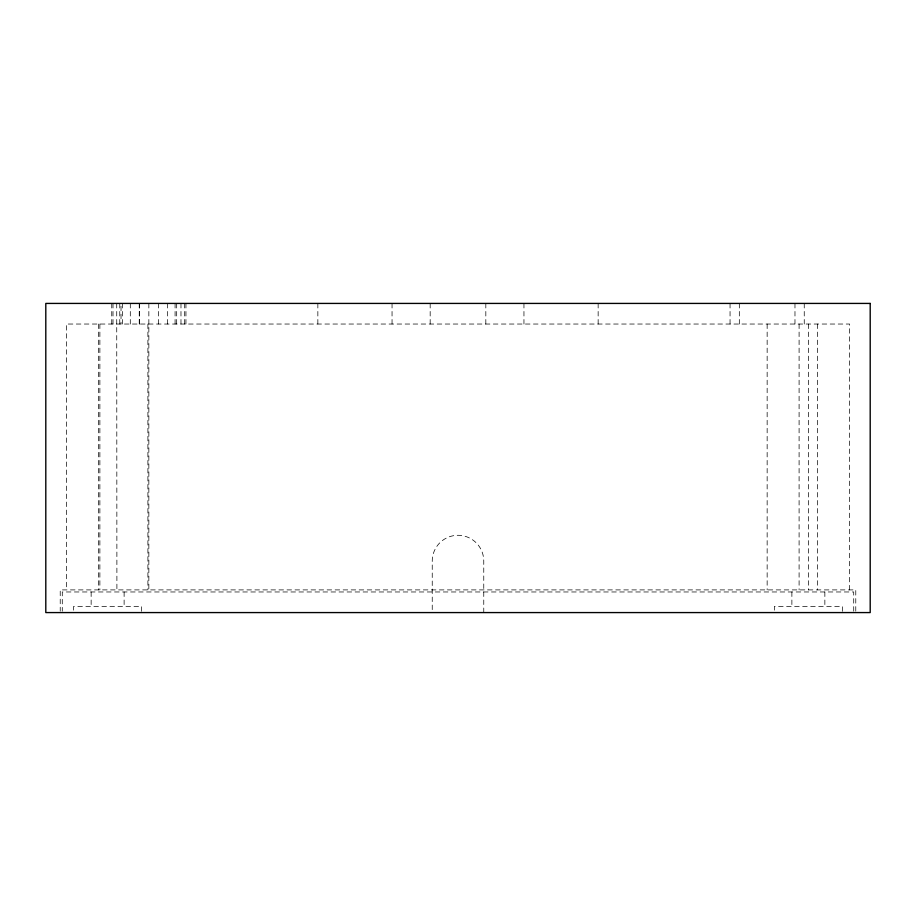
<?xml version="1.0" encoding="UTF-8"?>
<svg xmlns="http://www.w3.org/2000/svg" width="916" height="916" viewBox="0 0 916 916"><rect width="100%" height="100%" fill="white"/><g stroke="black" fill="none" stroke-linecap="round" stroke-linejoin="round"><path stroke-width="0.69" stroke-dasharray="4.58 3.44" d="M855.773 611.155L855.773 589.904L60.227 589.904L60.227 611.155M853.712 611.201L853.712 591.965L62.288 591.965L62.288 611.201M849.59 589.904L849.59 324.035L66.41 324.035L66.41 589.904M842.377 611.338L842.377 606.392L774.363 606.392L774.363 611.338M824.858 591.965L824.858 606.392M817.644 324.035L817.644 589.904M808.37 324.035L808.37 589.904M804.248 303.425L804.248 324.035M799.096 324.035L799.096 589.904M794.973 303.425L794.973 324.035M791.882 591.965L791.882 606.392M767.15 324.035L767.15 589.904M739.327 303.425L739.327 324.035M730.052 303.425L730.052 324.035M598.148 303.425L598.148 324.035M523.952 303.425L523.952 324.035M485.824 303.425L485.824 324.035M483.762 612.575L483.762 561.05A25.762 25.762 0 0 0 458 535.288A25.762 25.762 0 0 0 432.238 561.05L432.238 612.575M430.176 303.425L430.176 324.035M392.048 303.425L392.048 324.035M317.852 303.425L317.852 324.035M185.948 303.425L185.948 324.035M184.689 303.425L184.689 324.035M180.979 303.425L180.979 324.035M176.674 303.425L176.674 324.035M175.082 303.425L175.082 324.035M167.399 303.425L167.399 324.035M158.457 303.425L158.457 324.035M148.85 303.425L148.85 589.904M147.9 324.035L147.9 589.904M141.637 611.338L141.637 606.392L73.623 606.392L73.623 611.338M139.576 303.425L139.576 324.035M139.243 303.425L139.243 324.035M130.301 303.425L130.301 324.035M124.118 591.965L124.118 606.392M122.618 303.425L122.618 324.035M121.026 306.173L121.026 324.035M119.767 303.425L119.767 324.035M116.721 303.425L116.904 589.904M113.011 303.425L113.011 324.035M111.752 303.425L111.752 324.035M99.878 324.035L99.878 589.904M98.356 324.035L98.356 589.904M91.142 591.965L91.142 606.392"/><path stroke-width="1.37" d="M870.2 303.425L45.8 303.425L45.8 612.575L870.2 612.575L870.2 303.425"/></g></svg>
